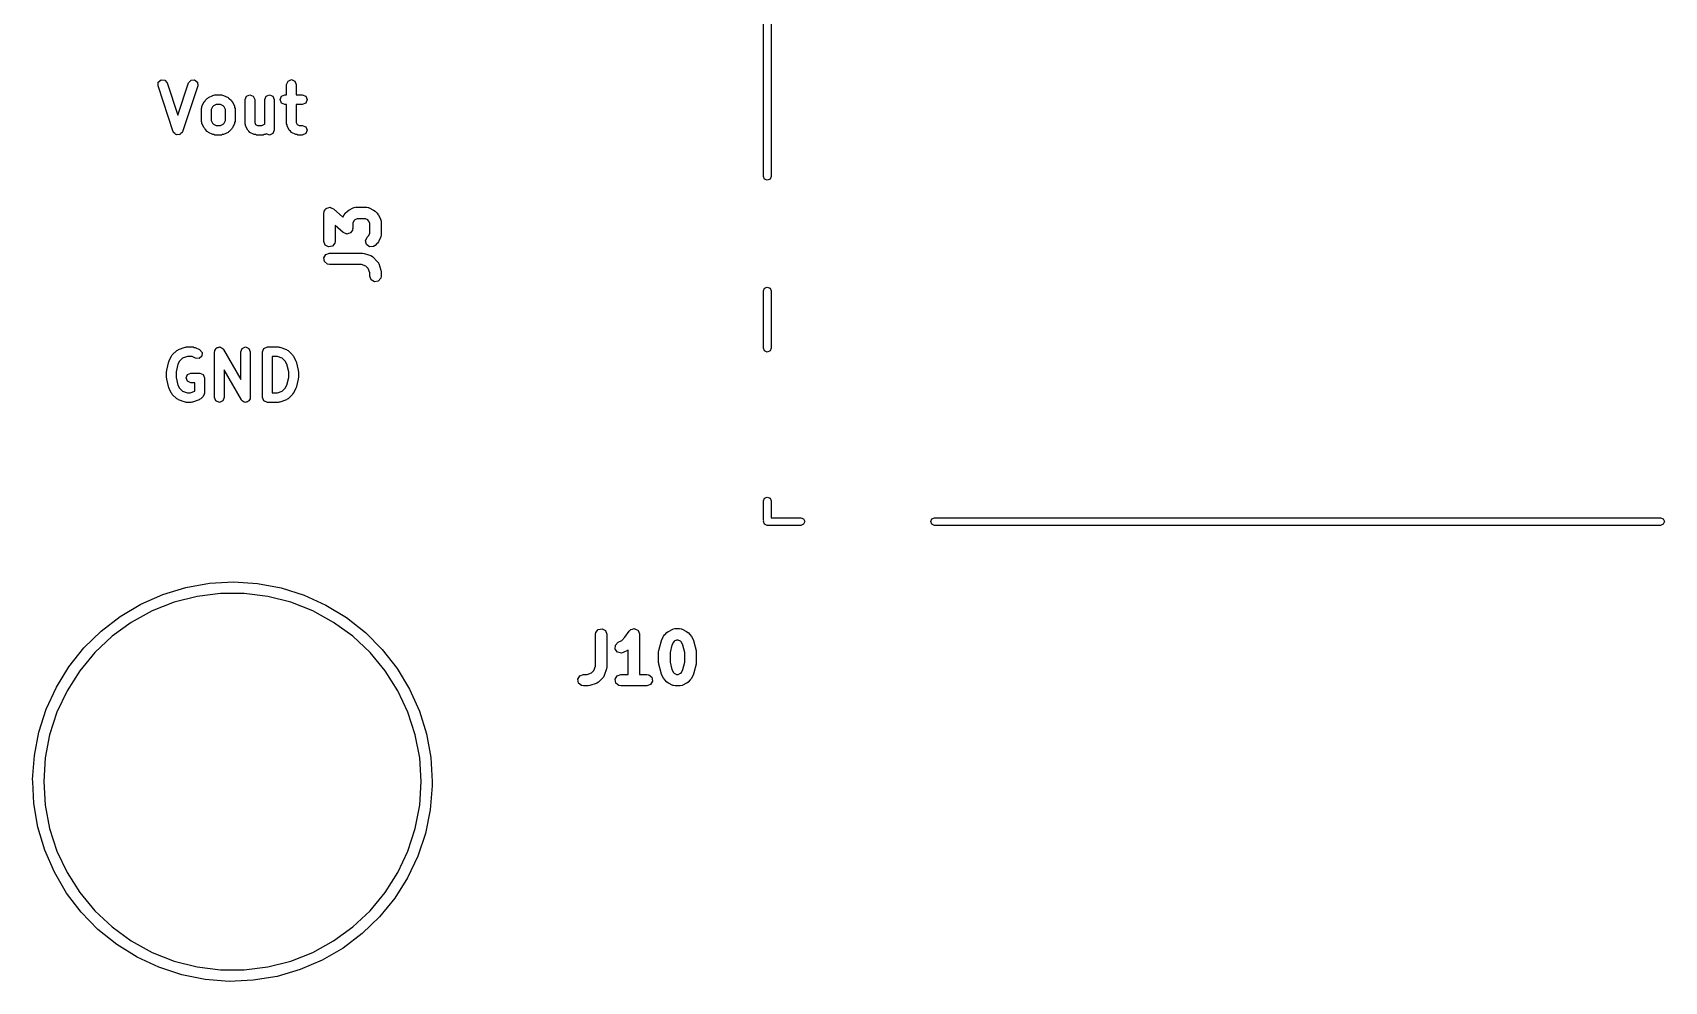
# Model space of a CAD drawing. Extents: x 83.4 to 116.6, y -116.6 to -83.4.
# Drawn here: x 83.39 to 104.74, y -116.61 to -104.19 of the extents above; entities that cross this region are included whole.
import ezdxf

# ---------------------------------------------------------------- set-up
doc = ezdxf.new("R2010")
doc.units = 0
doc.layers.add('BLACK', color=7, linetype='CONTINUOUS')

msp = doc.modelspace()

# ---------------------------------------------------------------- linework, layer by layer
at = {"layer": 'BLACK', "linetype": 'CONTINUOUS'}
for p, q in [((92.95, -106.075), (92.95, -94.075)), ((93.05, -94.075), (93.05, -106.075)), ((85.0264, -104.891), (85.0298, -104.843)), ((85.0298, -104.843), (85.066, -104.812)), ((85.066, -104.812), (85.1137, -104.816)), ((85.1137, -104.816), (85.145, -104.852)), ((85.145, -104.852), (85.2857, -105.274)), ((85.2857, -105.274), (85.4264, -104.852)), ((85.4264, -104.852), (85.4578, -104.816)), ((85.4578, -104.816), (85.5055, -104.812)), ((85.5055, -104.812), (85.5416, -104.843)), ((85.5416, -104.843), (85.545, -104.891)), ((86.7089, -104.871), (86.7272, -104.827)), ((86.7272, -104.827), (86.7714, -104.809)), ((86.7714, -104.809), (86.8156, -104.827)), ((86.8156, -104.827), (86.8339, -104.871)), ((85.2264, -105.491), (85.0264, -104.891)), ((85.545, -104.891), (85.345, -105.491)), ((85.6415, -105.084), (85.6701, -105.056)), ((85.6701, -105.056), (85.6796, -105.052)), ((85.6796, -105.052), (85.6863, -105.044)), ((85.6863, -105.044), (85.7435, -105.016)), ((85.7435, -105.016), (85.758, -105.014)), ((85.758, -105.014), (85.7714, -105.009)), ((85.7714, -105.009), (85.8571, -105.009)), ((85.8571, -105.009), (85.8706, -105.014)), ((85.8706, -105.014), (85.8851, -105.016)), ((85.8851, -105.016), (85.9422, -105.044)), ((85.9422, -105.044), (85.949, -105.052)), ((85.949, -105.052), (85.9585, -105.056)), ((85.9585, -105.056), (85.987, -105.084)), ((86.1661, -105.071), (86.1844, -105.027)), ((86.1844, -105.027), (86.2286, -105.009)), ((86.2286, -105.009), (86.2728, -105.027)), ((86.2728, -105.027), (86.2911, -105.071)), ((86.4232, -105.071), (86.4415, -105.027)), ((86.4415, -105.027), (86.4857, -105.009)), ((86.4857, -105.009), (86.5299, -105.027)), ((86.5299, -105.027), (86.5482, -105.071)), ((86.6232, -105.071), (86.6415, -105.027)), ((86.6415, -105.027), (86.6857, -105.009)), ((86.6857, -105.009), (86.7089, -105.009)), ((86.7089, -105.009), (86.7089, -104.871)), ((86.8339, -104.871), (86.8339, -105.009)), ((86.8339, -105.009), (86.9143, -105.009)), ((86.9143, -105.009), (86.9585, -105.027)), ((86.9585, -105.027), (86.9768, -105.071)), ((85.5946, -105.186), (85.6002, -105.172)), ((85.5946, -105.357), (85.5946, -105.186)), ((85.6002, -105.172), (85.6012, -105.158)), ((85.6012, -105.158), (85.6298, -105.101)), ((85.6298, -105.101), (85.6376, -105.094)), ((85.6376, -105.094), (85.6415, -105.084)), ((85.7371, -105.166), (85.7196, -105.2)), ((85.7196, -105.2), (85.7196, -105.342)), ((85.7513, -105.151), (85.7371, -105.166)), ((85.7862, -105.134), (85.7513, -105.151)), ((85.8424, -105.134), (85.7862, -105.134)), ((85.8773, -105.151), (85.8424, -105.134)), ((85.8915, -105.166), (85.8773, -105.151)), ((85.9089, -105.2), (85.8915, -105.166)), ((85.9089, -105.342), (85.9089, -105.2)), ((85.987, -105.084), (85.991, -105.094)), ((85.991, -105.094), (85.9988, -105.101)), ((85.9988, -105.101), (86.0273, -105.158)), ((86.0273, -105.158), (86.0284, -105.172)), ((86.0284, -105.172), (86.0339, -105.186)), ((86.0339, -105.186), (86.0339, -105.357)), ((86.1661, -105.386), (86.1661, -105.071)), ((86.2911, -105.071), (86.2911, -105.371)), ((86.4232, -105.388), (86.4232, -105.071)), ((86.5482, -105.071), (86.5482, -105.471)), ((86.6415, -105.116), (86.6232, -105.071)), ((86.6857, -105.134), (86.6415, -105.116)), ((86.7089, -105.134), (86.6857, -105.134)), ((86.7089, -105.386), (86.7089, -105.134)), ((86.9143, -105.134), (86.8339, -105.134)), ((86.8339, -105.134), (86.8339, -105.371)), ((86.9585, -105.116), (86.9143, -105.134)), ((86.9768, -105.071), (86.9585, -105.116)), ((85.2295, -105.495), (85.2264, -105.491)), ((85.345, -105.491), (85.3419, -105.495)), ((85.6002, -105.371), (85.5946, -105.357)), ((85.6012, -105.385), (85.6002, -105.371)), ((85.6298, -105.442), (85.6012, -105.385)), ((85.6376, -105.449), (85.6298, -105.442)), ((85.6415, -105.458), (85.6376, -105.449)), ((85.6701, -105.487), (85.6415, -105.458)), ((85.6796, -105.491), (85.6701, -105.487)), ((85.6863, -105.499), (85.6796, -105.491)), ((85.7196, -105.342), (85.7371, -105.377)), ((85.7371, -105.377), (85.7513, -105.391)), ((85.7513, -105.391), (85.7862, -105.409)), ((85.7862, -105.409), (85.8424, -105.409)), ((85.8424, -105.409), (85.8773, -105.391)), ((85.8773, -105.391), (85.8915, -105.377)), ((85.8915, -105.377), (85.9089, -105.342)), ((85.949, -105.491), (85.9422, -105.499)), ((85.9585, -105.487), (85.949, -105.491)), ((85.9871, -105.458), (85.9585, -105.487)), ((85.991, -105.449), (85.9871, -105.458)), ((85.9988, -105.442), (85.991, -105.449)), ((86.0273, -105.385), (85.9988, -105.442)), ((86.0284, -105.371), (86.0273, -105.385)), ((86.0339, -105.357), (86.0284, -105.371)), ((86.1716, -105.399), (86.1661, -105.386)), ((86.1727, -105.414), (86.1716, -105.399)), ((86.2012, -105.471), (86.1727, -105.414)), ((86.2162, -105.484), (86.2012, -105.471)), ((86.2292, -105.499), (86.2162, -105.484)), ((86.2911, -105.371), (86.3037, -105.396)), ((86.3037, -105.396), (86.329, -105.409)), ((86.329, -105.409), (86.3852, -105.409)), ((86.3852, -105.409), (86.4201, -105.391)), ((86.4201, -105.391), (86.4232, -105.388)), ((86.5482, -105.471), (86.5299, -105.516)), ((86.7145, -105.399), (86.7089, -105.386)), ((86.7155, -105.414), (86.7145, -105.399)), ((86.7441, -105.471), (86.7155, -105.414)), ((86.7591, -105.484), (86.7441, -105.471)), ((86.772, -105.499), (86.7591, -105.484)), ((86.8339, -105.371), (86.8466, -105.396)), ((86.8466, -105.396), (86.8719, -105.409)), ((86.8719, -105.409), (86.9143, -105.409)), ((86.9143, -105.409), (86.9585, -105.427)), ((86.9585, -105.427), (86.9768, -105.471)), ((86.9768, -105.471), (86.9585, -105.516)), ((85.2298, -105.499), (85.2295, -105.495)), ((85.2448, -105.512), (85.2298, -105.499)), ((85.2578, -105.527), (85.2448, -105.512)), ((85.2624, -105.528), (85.2578, -105.527)), ((85.2659, -105.531), (85.2624, -105.528)), ((85.2857, -105.529), (85.2659, -105.531)), ((85.3055, -105.531), (85.2857, -105.529)), ((85.309, -105.528), (85.3055, -105.531)), ((85.3137, -105.527), (85.309, -105.528)), ((85.3266, -105.512), (85.3137, -105.527)), ((85.3416, -105.499), (85.3266, -105.512)), ((85.3419, -105.495), (85.3416, -105.499)), ((85.7435, -105.527), (85.6863, -105.499)), ((85.758, -105.528), (85.7435, -105.527)), ((85.7714, -105.534), (85.758, -105.528)), ((85.8571, -105.534), (85.7714, -105.534)), ((85.8706, -105.528), (85.8571, -105.534)), ((85.8851, -105.527), (85.8706, -105.528)), ((85.9422, -105.499), (85.8851, -105.527)), ((86.2863, -105.527), (86.2292, -105.499)), ((86.3008, -105.528), (86.2863, -105.527)), ((86.3143, -105.534), (86.3008, -105.528)), ((86.4, -105.534), (86.3143, -105.534)), ((86.4134, -105.528), (86.4, -105.534)), ((86.428, -105.527), (86.4134, -105.528)), ((86.4469, -105.518), (86.428, -105.527)), ((86.4857, -105.534), (86.4469, -105.518)), ((86.5299, -105.516), (86.4857, -105.534)), ((86.8292, -105.527), (86.772, -105.499)), ((86.8437, -105.528), (86.8292, -105.527)), ((86.8571, -105.534), (86.8437, -105.528)), ((86.9143, -105.534), (86.8571, -105.534)), ((86.9585, -105.516), (86.9143, -105.534)), ((92.9646, -106.11), (92.95, -106.075)), ((93, -106.125), (92.9646, -106.11)), ((93.0354, -106.11), (93, -106.125)), ((93.05, -106.075), (93.0354, -106.11)), ((87.1964, -106.555), (87.1984, -106.544)), ((87.1964, -106.926), (87.1964, -106.555)), ((87.1979, -106.54), (87.1995, -106.538)), ((87.1984, -106.544), (87.1979, -106.54)), ((87.1995, -106.538), (87.201, -106.529)), ((87.201, -106.529), (87.2139, -106.514)), ((87.2139, -106.514), (87.2244, -106.497)), ((87.2244, -106.497), (87.2301, -106.495)), ((87.2301, -106.495), (87.2339, -106.49)), ((87.2339, -106.49), (87.2538, -106.487)), ((87.2538, -106.487), (87.273, -106.48)), ((87.273, -106.48), (87.2786, -106.482)), ((87.2786, -106.482), (87.2845, -106.481)), ((87.2845, -106.481), (87.302, -106.491)), ((87.302, -106.491), (87.3208, -106.499)), ((87.3208, -106.499), (87.4465, -106.609)), ((87.4748, -106.561), (87.4755, -106.559)), ((87.4755, -106.559), (87.5041, -106.531)), ((87.5041, -106.531), (87.5225, -106.518)), ((87.5225, -106.518), (87.5236, -106.516)), ((87.5236, -106.516), (87.5807, -106.488)), ((87.5807, -106.488), (87.6057, -106.48)), ((87.6057, -106.48), (87.6101, -106.482)), ((87.6101, -106.482), (87.6143, -106.48)), ((87.6143, -106.48), (87.7571, -106.48)), ((87.7571, -106.48), (87.7828, -106.485)), ((87.7828, -106.485), (87.7862, -106.487)), ((87.7862, -106.487), (87.7907, -106.488)), ((87.7907, -106.488), (87.8478, -106.516)), ((87.8478, -106.516), (87.8658, -106.53)), ((87.8658, -106.53), (87.8673, -106.531)), ((87.8673, -106.531), (87.8959, -106.559)), ((87.8959, -106.559), (87.9088, -106.577)), ((87.4506, -106.811), (87.3464, -106.72)), ((87.3464, -106.72), (87.3464, -106.926)), ((87.4465, -106.609), (87.4615, -106.579)), ((87.4615, -106.579), (87.4748, -106.561)), ((87.572, -106.772), (87.5705, -106.781)), ((87.5736, -106.77), (87.572, -106.772)), ((87.575, -106.755), (87.573, -106.766)), ((87.573, -106.766), (87.5736, -106.77)), ((87.5902, -106.657), (87.575, -106.687)), ((87.575, -106.687), (87.575, -106.755)), ((87.6016, -106.645), (87.5902, -106.657)), ((87.632, -106.63), (87.6016, -106.645)), ((87.7394, -106.63), (87.632, -106.63)), ((87.7699, -106.645), (87.7394, -106.63)), ((87.7812, -106.657), (87.7699, -106.645)), ((87.7964, -106.687), (87.7812, -106.657)), ((87.7964, -106.823), (87.7964, -106.687)), ((87.9088, -106.577), (87.9099, -106.579)), ((87.9099, -106.579), (87.9385, -106.636)), ((87.9385, -106.636), (87.9459, -106.661)), ((87.9459, -106.661), (87.9449, -106.665)), ((87.9449, -106.665), (87.9464, -106.669)), ((87.9464, -106.669), (87.9464, -106.841)), ((87.214, -106.975), (87.1964, -106.926)), ((87.2584, -107), (87.214, -106.975)), ((87.3419, -106.952), (87.3089, -106.991)), ((87.3464, -106.926), (87.3419, -106.952)), ((87.4695, -106.819), (87.4506, -106.811)), ((87.487, -106.829), (87.4695, -106.819)), ((87.4929, -106.828), (87.487, -106.829)), ((87.4984, -106.83), (87.4929, -106.828)), ((87.5176, -106.823), (87.4984, -106.83)), ((87.5375, -106.82), (87.5176, -106.823)), ((87.5413, -106.815), (87.5375, -106.82)), ((87.547, -106.813), (87.5413, -106.815)), ((87.5575, -106.796), (87.547, -106.813)), ((87.5705, -106.781), (87.5575, -106.796)), ((87.7396, -106.92), (87.7613, -106.873)), ((87.7528, -106.969), (87.7396, -106.92)), ((87.7949, -106.999), (87.7528, -106.969)), ((87.7613, -106.873), (87.7812, -106.853)), ((87.7812, -106.853), (87.7964, -106.823)), ((87.8673, -106.979), (87.846, -106.994)), ((87.8959, -106.951), (87.8673, -106.979)), ((87.8966, -106.949), (87.8959, -106.951)), ((87.9099, -106.931), (87.8966, -106.949)), ((87.9385, -106.874), (87.9099, -106.931)), ((87.939, -106.87), (87.9385, -106.874)), ((87.9419, -106.866), (87.939, -106.87)), ((87.9464, -106.841), (87.9419, -106.866)), ((87.1976, -107.142), (87.2232, -107.098)), ((87.2065, -107.192), (87.1976, -107.142)), ((87.2458, -107.225), (87.2065, -107.192)), ((87.2232, -107.098), (87.2714, -107.08)), ((87.3089, -106.991), (87.2584, -107)), ((87.2714, -107.08), (87.7, -107.08)), ((87.7, -107.08), (87.7221, -107.084)), ((87.7221, -107.084), (87.7237, -107.084)), ((87.7237, -107.084), (87.8094, -107.112)), ((87.846, -106.994), (87.7949, -106.999)), ((87.8094, -107.112), (87.8323, -107.125)), ((87.8323, -107.125), (87.8347, -107.129)), ((87.8347, -107.129), (87.8387, -107.131)), ((87.8387, -107.131), (87.8959, -107.188)), ((87.8959, -107.188), (87.9108, -107.209)), ((87.2714, -107.23), (87.2458, -107.225)), ((87.6878, -107.23), (87.2714, -107.23)), ((87.7452, -107.249), (87.6878, -107.23)), ((87.7773, -107.281), (87.7452, -107.249)), ((87.7964, -107.339), (87.7773, -107.281)), ((87.7964, -107.384), (87.7964, -107.339)), ((87.814, -107.432), (87.7964, -107.384)), ((87.9419, -107.409), (87.9089, -107.449)), ((87.9108, -107.209), (87.9112, -107.213)), ((87.9112, -107.213), (87.914, -107.217)), ((87.914, -107.217), (87.9426, -107.303)), ((87.9464, -107.384), (87.9419, -107.409)), ((87.9426, -107.303), (87.9459, -107.325)), ((87.9459, -107.325), (87.9464, -107.326)), ((87.9464, -107.326), (87.9464, -107.384)), ((87.8584, -107.457), (87.814, -107.432)), ((87.9089, -107.449), (87.8584, -107.457)), ((92.95, -107.575), (92.9646, -107.54)), ((92.95, -108.325), (92.95, -107.575)), ((92.9646, -107.54), (93, -107.525)), ((93, -107.525), (93.0354, -107.54)), ((93.0354, -107.54), (93.05, -107.575)), ((93.05, -107.575), (93.05, -108.325)), ((85.1727, -108.486), (85.2012, -108.429)), ((85.2012, -108.429), (85.209, -108.422)), ((85.209, -108.422), (85.2129, -108.413)), ((85.2129, -108.413), (85.2701, -108.356)), ((85.2701, -108.356), (85.2835, -108.35)), ((85.2835, -108.35), (85.2945, -108.341)), ((85.2945, -108.341), (85.3802, -108.312)), ((85.348, -108.455), (85.3085, -108.494)), ((85.4101, -108.434), (85.348, -108.455)), ((85.3802, -108.312), (85.3905, -108.313)), ((85.3905, -108.313), (85.4, -108.309)), ((85.4, -108.309), (85.4857, -108.309)), ((85.471, -108.434), (85.4101, -108.434)), ((85.5149, -108.456), (85.471, -108.434)), ((85.4857, -108.309), (85.4992, -108.314)), ((85.4992, -108.314), (85.5137, -108.316)), ((85.5137, -108.316), (85.5708, -108.344)), ((85.5626, -108.459), (85.5149, -108.456)), ((85.5988, -108.428), (85.5626, -108.459)), ((85.5708, -108.344), (85.6021, -108.38)), ((85.6021, -108.38), (85.5988, -108.428)), ((85.7661, -108.371), (85.7694, -108.363)), ((85.7661, -108.971), (85.7661, -108.371)), ((85.7683, -108.355), (85.7782, -108.342)), ((85.7694, -108.363), (85.7683, -108.355)), ((85.7782, -108.342), (85.7844, -108.327)), ((85.7844, -108.327), (85.7923, -108.324)), ((85.7923, -108.324), (85.7976, -108.317)), ((85.7976, -108.317), (85.8136, -108.315)), ((85.8136, -108.315), (85.8286, -108.309)), ((85.8286, -108.309), (85.8365, -108.312)), ((85.8365, -108.312), (85.845, -108.311)), ((85.845, -108.311), (85.8578, -108.321)), ((85.8578, -108.321), (85.8728, -108.327)), ((85.8728, -108.327), (85.876, -108.335)), ((85.876, -108.335), (85.8828, -108.34)), ((85.8828, -108.34), (86.1089, -108.736)), ((86.1089, -108.371), (86.1272, -108.327)), ((86.1089, -108.736), (86.1089, -108.371)), ((86.1272, -108.327), (86.1714, -108.309)), ((86.1714, -108.309), (86.2156, -108.327)), ((86.2156, -108.327), (86.2339, -108.371)), ((86.2339, -108.371), (86.2339, -108.971)), ((86.3946, -108.371), (86.4129, -108.327)), ((86.3946, -108.971), (86.3946, -108.371)), ((86.4129, -108.327), (86.4571, -108.309)), ((86.4571, -108.309), (86.6, -108.309)), ((86.5196, -108.434), (86.5196, -108.909)), ((86.5899, -108.434), (86.5196, -108.434)), ((86.652, -108.455), (86.5899, -108.434)), ((86.6, -108.309), (86.6095, -108.313)), ((86.6095, -108.313), (86.6198, -108.312)), ((86.6198, -108.312), (86.7055, -108.341)), ((86.6915, -108.494), (86.652, -108.455)), ((86.7055, -108.341), (86.7165, -108.35)), ((86.7165, -108.35), (86.7299, -108.356)), ((86.7299, -108.356), (86.7871, -108.413)), ((86.7871, -108.413), (86.791, -108.422)), ((86.791, -108.422), (86.7988, -108.429)), ((86.7988, -108.429), (86.8273, -108.486)), ((92.9646, -108.36), (92.95, -108.325)), ((93, -108.375), (92.9646, -108.36)), ((93.0354, -108.36), (93, -108.375)), ((93.05, -108.325), (93.0354, -108.36)), ((85.1375, -108.629), (85.1405, -108.621)), ((85.1375, -108.714), (85.1375, -108.629)), ((85.1394, -108.613), (85.1679, -108.499)), ((85.1405, -108.621), (85.1394, -108.613)), ((85.1679, -108.499), (85.1722, -108.493)), ((85.1722, -108.493), (85.1727, -108.486)), ((85.2875, -108.536), (85.2625, -108.636)), ((85.2625, -108.636), (85.2625, -108.707)), ((85.3085, -108.494), (85.2875, -108.536)), ((85.3946, -108.714), (85.4129, -108.67)), ((85.4129, -108.67), (85.4571, -108.652)), ((85.4571, -108.652), (85.5714, -108.652)), ((85.5714, -108.652), (85.6156, -108.67)), ((85.6156, -108.67), (85.6339, -108.714)), ((86.1172, -109.002), (85.8911, -108.607)), ((85.8911, -108.607), (85.8911, -108.971)), ((86.7125, -108.536), (86.6915, -108.494)), ((86.7375, -108.636), (86.7125, -108.536)), ((86.7375, -108.707), (86.7375, -108.636)), ((86.8273, -108.486), (86.8278, -108.493)), ((86.8278, -108.493), (86.8321, -108.499)), ((86.8321, -108.499), (86.8606, -108.613)), ((86.8606, -108.613), (86.8595, -108.621)), ((86.8595, -108.621), (86.8625, -108.629)), ((86.8625, -108.629), (86.8625, -108.714)), ((85.1405, -108.722), (85.1375, -108.714)), ((85.1394, -108.729), (85.1405, -108.722)), ((85.1679, -108.844), (85.1394, -108.729)), ((85.1722, -108.849), (85.1679, -108.844)), ((85.1727, -108.857), (85.1722, -108.849)), ((85.2012, -108.914), (85.1727, -108.857)), ((85.2625, -108.707), (85.2875, -108.807)), ((85.2875, -108.807), (85.3085, -108.849)), ((85.3085, -108.849), (85.348, -108.888)), ((85.348, -108.888), (85.4101, -108.909)), ((85.4129, -108.758), (85.3946, -108.714)), ((85.4101, -108.909), (85.447, -108.909)), ((85.4571, -108.777), (85.4129, -108.758)), ((85.447, -108.909), (85.5089, -108.888)), ((85.5089, -108.777), (85.4571, -108.777)), ((85.5089, -108.888), (85.5089, -108.777)), ((85.6339, -108.714), (85.6339, -108.914)), ((86.5196, -108.909), (86.5899, -108.909)), ((86.5899, -108.909), (86.652, -108.888)), ((86.652, -108.888), (86.6915, -108.849)), ((86.6915, -108.849), (86.7125, -108.807)), ((86.7125, -108.807), (86.7375, -108.707)), ((86.8273, -108.857), (86.7988, -108.914)), ((86.8278, -108.849), (86.8273, -108.857)), ((86.8321, -108.844), (86.8278, -108.849)), ((86.8606, -108.729), (86.8321, -108.844)), ((86.8625, -108.714), (86.8595, -108.722)), ((86.8595, -108.722), (86.8606, -108.729)), ((85.209, -108.92), (85.2012, -108.914)), ((85.2129, -108.93), (85.209, -108.92)), ((85.2701, -108.987), (85.2129, -108.93)), ((85.2835, -108.993), (85.2701, -108.987)), ((85.2945, -109.002), (85.2835, -108.993)), ((85.3802, -109.031), (85.2945, -109.002)), ((85.3905, -109.03), (85.3802, -109.031)), ((85.4, -109.034), (85.3905, -109.03)), ((85.4571, -109.034), (85.4, -109.034)), ((85.4666, -109.03), (85.4571, -109.034)), ((85.4769, -109.031), (85.4666, -109.03)), ((85.5626, -109.002), (85.4769, -109.031)), ((85.5736, -108.993), (85.5626, -109.002)), ((85.5871, -108.987), (85.5736, -108.993)), ((85.6156, -108.958), (85.5871, -108.987)), ((85.6286, -108.927), (85.6156, -108.958)), ((85.6339, -108.914), (85.6286, -108.927)), ((85.7844, -109.016), (85.7661, -108.971)), ((85.8286, -109.034), (85.7844, -109.016)), ((85.8728, -109.016), (85.8286, -109.034)), ((85.8911, -108.971), (85.8728, -109.016)), ((86.1239, -109.008), (86.1172, -109.002)), ((86.1272, -109.016), (86.1239, -109.008)), ((86.1422, -109.022), (86.1272, -109.016)), ((86.155, -109.032), (86.1422, -109.022)), ((86.1635, -109.031), (86.155, -109.032)), ((86.1714, -109.034), (86.1635, -109.031)), ((86.1864, -109.028), (86.1714, -109.034)), ((86.2024, -109.026), (86.1864, -109.028)), ((86.2077, -109.019), (86.2024, -109.026)), ((86.2156, -109.016), (86.2077, -109.019)), ((86.2218, -109.001), (86.2156, -109.016)), ((86.2317, -108.988), (86.2218, -109.001)), ((86.2339, -108.971), (86.2306, -108.979)), ((86.2306, -108.979), (86.2317, -108.988)), ((86.4129, -109.016), (86.3946, -108.971)), ((86.4571, -109.034), (86.4129, -109.016)), ((86.6, -109.034), (86.4571, -109.034)), ((86.6095, -109.03), (86.6, -109.034)), ((86.6198, -109.031), (86.6095, -109.03)), ((86.7055, -109.002), (86.6198, -109.031)), ((86.7165, -108.993), (86.7055, -109.002)), ((86.7299, -108.987), (86.7165, -108.993)), ((86.7871, -108.93), (86.7299, -108.987)), ((86.791, -108.92), (86.7871, -108.93)), ((86.7988, -108.914), (86.791, -108.92)), ((92.95, -110.325), (92.9646, -110.29)), ((92.95, -110.575), (92.95, -110.325)), ((92.9646, -110.29), (93, -110.275)), ((93, -110.275), (93.0354, -110.29)), ((93.0354, -110.29), (93.05, -110.325)), ((93.05, -110.325), (93.05, -110.545)), ((92.9541, -110.585), (92.95, -110.575)), ((92.95, -110.595), (92.9541, -110.585)), ((92.9646, -110.63), (92.95, -110.595)), ((93.05, -110.545), (93.44, -110.545)), ((93.44, -110.545), (93.4754, -110.56)), ((93.4754, -110.56), (93.49, -110.595)), ((93.49, -110.595), (93.4754, -110.63)), ((95.14, -110.595), (95.1546, -110.56)), ((95.1546, -110.63), (95.14, -110.595)), ((95.1546, -110.56), (95.19, -110.545)), ((95.19, -110.545), (104.69, -110.545)), ((104.69, -110.545), (104.725, -110.56)), ((104.725, -110.56), (104.74, -110.595)), ((104.74, -110.595), (104.725, -110.63)), ((93, -110.645), (92.9646, -110.63)), ((93.44, -110.645), (93, -110.645)), ((93.4754, -110.63), (93.44, -110.645)), ((95.19, -110.645), (95.1546, -110.63)), ((104.69, -110.645), (95.19, -110.645)), ((104.725, -110.63), (104.69, -110.645)), ((85.0885, -111.549), (85.3895, -111.457)), ((85.3895, -111.457), (85.6994, -111.402)), ((85.6994, -111.402), (86.0137, -111.385)), ((86.0137, -111.385), (86.3277, -111.406)), ((86.3277, -111.406), (86.6371, -111.464)), ((86.6371, -111.464), (86.9371, -111.559)), ((84.5302, -111.837), (84.8006, -111.676)), ((84.8006, -111.676), (85.0885, -111.549)), ((85.2368, -111.651), (84.9484, -111.765)), ((85.5372, -111.574), (85.2368, -111.651)), ((85.8449, -111.535), (85.5372, -111.574)), ((86.1551, -111.535), (85.8449, -111.535)), ((86.4628, -111.574), (86.1551, -111.535)), ((86.7632, -111.651), (86.4628, -111.574)), ((87.0516, -111.765), (86.7632, -111.651)), ((86.9371, -111.559), (87.2236, -111.689)), ((84.281, -112.029), (84.5302, -111.837)), ((84.9484, -111.765), (84.6766, -111.915)), ((87.3234, -111.915), (87.0516, -111.765)), ((87.2236, -111.689), (87.4924, -111.853)), ((87.4924, -111.853), (87.7396, -112.048)), ((84.0567, -112.25), (84.281, -112.029)), ((84.4256, -112.097), (84.1995, -112.309)), ((84.6766, -111.915), (84.4256, -112.097)), ((87.5744, -112.097), (87.3234, -111.915)), ((87.8005, -112.309), (87.5744, -112.097)), ((87.7396, -112.048), (87.9615, -112.271)), ((90.7493, -112.071), (90.7538, -112.046)), ((90.7493, -112.488), (90.7493, -112.071)), ((90.7538, -112.046), (90.7868, -112.006)), ((90.7868, -112.006), (90.8373, -111.998)), ((90.8373, -111.998), (90.8817, -112.023)), ((90.8817, -112.023), (90.8993, -112.071)), ((90.8993, -112.071), (90.8993, -112.5)), ((91.0941, -112.153), (91.1374, -112.109)), ((91.1374, -112.109), (91.1905, -112.03)), ((91.1905, -112.03), (91.2084, -112.011)), ((91.2084, -112.011), (91.2126, -112.01)), ((91.2126, -112.01), (91.2154, -112.006)), ((91.2154, -112.006), (91.2368, -112.003)), ((91.2368, -112.003), (91.2577, -111.997)), ((91.2577, -111.997), (91.2616, -111.998)), ((91.2616, -111.998), (91.2659, -111.998)), ((91.2659, -111.998), (91.2847, -112.008)), ((91.2847, -112.008), (91.3047, -112.017)), ((91.3047, -112.017), (91.3066, -112.021)), ((91.3066, -112.021), (91.3103, -112.023)), ((91.3103, -112.023), (91.3178, -112.044)), ((91.3178, -112.044), (91.3274, -112.063)), ((91.3274, -112.063), (91.3264, -112.067)), ((91.3264, -112.067), (91.3279, -112.071)), ((91.3279, -112.071), (91.3279, -112.596)), ((91.6143, -112.152), (91.6429, -112.095)), ((91.6429, -112.095), (91.6563, -112.077)), ((91.6563, -112.077), (91.657, -112.076)), ((91.657, -112.076), (91.6855, -112.047)), ((91.6855, -112.047), (91.7039, -112.034)), ((91.7039, -112.034), (91.705, -112.033)), ((91.705, -112.033), (91.7622, -112.004)), ((91.7622, -112.004), (91.7871, -111.997)), ((91.7871, -111.997), (91.7915, -111.998)), ((91.7915, -111.998), (91.7957, -111.996)), ((91.7957, -111.996), (91.8529, -111.996)), ((91.8529, -111.996), (91.8785, -112.001)), ((91.8785, -112.001), (91.8819, -112.004)), ((91.8819, -112.004), (91.8864, -112.004)), ((91.8864, -112.004), (91.9435, -112.033)), ((91.9435, -112.033), (91.9615, -112.046)), ((91.9615, -112.046), (91.963, -112.047)), ((91.963, -112.047), (91.9916, -112.076)), ((91.9916, -112.076), (92.0045, -112.094)), ((92.0045, -112.094), (92.0057, -112.095)), ((92.0057, -112.095), (92.0342, -112.152)), ((83.8605, -112.496), (84.0567, -112.25)), ((84.1995, -112.309), (84.0018, -112.548)), ((87.9982, -112.548), (87.8005, -112.309)), ((87.9615, -112.271), (88.1551, -112.519)), ((91.0095, -112.264), (91.0126, -112.213)), ((91.0401, -112.305), (91.0095, -112.264)), ((91.0126, -112.213), (91.0479, -112.176)), ((91.09, -112.317), (91.0401, -112.305)), ((91.0479, -112.176), (91.0941, -112.153)), ((91.115, -112.31), (91.09, -112.317)), ((91.1721, -112.281), (91.115, -112.31)), ((91.1732, -112.28), (91.1721, -112.281)), ((91.1779, -112.277), (91.1732, -112.28)), ((91.1779, -112.596), (91.1779, -112.277)), ((91.5779, -112.3), (91.5805, -112.285)), ((91.5779, -112.443), (91.5779, -112.3)), ((91.5801, -112.282), (91.6087, -112.168)), ((91.5805, -112.285), (91.5801, -112.282)), ((91.6087, -112.168), (91.6139, -112.156)), ((91.6139, -112.156), (91.6143, -112.152)), ((91.7522, -112.212), (91.7279, -112.309)), ((91.7279, -112.309), (91.7279, -112.434)), ((91.7716, -112.173), (91.7522, -112.212)), ((91.783, -112.162), (91.7716, -112.173)), ((91.8134, -112.146), (91.783, -112.162)), ((91.8352, -112.146), (91.8134, -112.146)), ((91.8656, -112.162), (91.8352, -112.146)), ((91.8769, -112.173), (91.8656, -112.162)), ((91.8964, -112.212), (91.8769, -112.173)), ((91.9207, -112.309), (91.8964, -112.212)), ((91.9207, -112.434), (91.9207, -112.309)), ((92.0342, -112.152), (92.0379, -112.165)), ((92.0379, -112.165), (92.0399, -112.168)), ((92.0399, -112.168), (92.0685, -112.282)), ((92.0685, -112.282), (92.0695, -112.297)), ((92.0695, -112.297), (92.0707, -112.3)), ((92.0707, -112.3), (92.0707, -112.443)), ((83.6954, -112.764), (83.8605, -112.496)), ((88.1551, -112.519), (88.3174, -112.788)), ((90.7302, -112.545), (90.7493, -112.488)), ((90.8954, -112.524), (90.8669, -112.609)), ((90.8993, -112.5), (90.8954, -112.522)), ((90.8954, -112.522), (90.8954, -112.524)), ((91.579, -112.446), (91.5779, -112.443)), ((91.5801, -112.461), (91.579, -112.446)), ((91.6087, -112.575), (91.5801, -112.461)), ((91.7279, -112.434), (91.7522, -112.531)), ((91.7522, -112.531), (91.7716, -112.57)), ((91.8769, -112.57), (91.8964, -112.531)), ((91.8964, -112.531), (91.9207, -112.434)), ((92.0685, -112.461), (92.0399, -112.575)), ((92.0707, -112.443), (92.0681, -112.458)), ((92.0681, -112.458), (92.0685, -112.461)), ((84.0018, -112.548), (83.8356, -112.81)), ((88.1644, -112.81), (87.9982, -112.548)), ((90.5219, -112.658), (90.5475, -112.614)), ((90.5308, -112.709), (90.5219, -112.658)), ((90.5701, -112.742), (90.5308, -112.709)), ((90.5475, -112.614), (90.5957, -112.596)), ((90.5957, -112.746), (90.5701, -112.742)), ((90.5957, -112.596), (90.6407, -112.596)), ((90.6529, -112.746), (90.5957, -112.746)), ((90.6407, -112.596), (90.6981, -112.577)), ((90.6544, -112.746), (90.6529, -112.746)), ((90.6766, -112.743), (90.6544, -112.746)), ((90.7623, -112.714), (90.6766, -112.743)), ((90.6981, -112.577), (90.7302, -112.545)), ((90.7658, -112.711), (90.7623, -112.714)), ((90.7703, -112.711), (90.7658, -112.711)), ((90.7916, -112.696), (90.7703, -112.711)), ((90.8487, -112.639), (90.7916, -112.696)), ((90.8506, -112.635), (90.8487, -112.639)), ((90.8545, -112.632), (90.8506, -112.635)), ((90.8669, -112.609), (90.8545, -112.632)), ((91.0076, -112.658), (91.0332, -112.614)), ((91.0165, -112.709), (91.0076, -112.658)), ((91.0558, -112.742), (91.0165, -112.709)), ((91.0332, -112.614), (91.0814, -112.596)), ((91.0814, -112.746), (91.0558, -112.742)), ((91.0814, -112.596), (91.1779, -112.596)), ((91.4243, -112.746), (91.0814, -112.746)), ((91.3279, -112.596), (91.4243, -112.596)), ((91.4243, -112.596), (91.4499, -112.601)), ((91.4725, -112.729), (91.4243, -112.746)), ((91.4499, -112.601), (91.4892, -112.634)), ((91.4981, -112.684), (91.4725, -112.729)), ((91.4892, -112.634), (91.4981, -112.684)), ((91.6107, -112.578), (91.6087, -112.575)), ((91.6143, -112.591), (91.6107, -112.578)), ((91.6429, -112.648), (91.6143, -112.591)), ((91.6441, -112.649), (91.6429, -112.648)), ((91.657, -112.667), (91.6441, -112.649)), ((91.6855, -112.696), (91.657, -112.667)), ((91.687, -112.697), (91.6855, -112.696)), ((91.705, -112.71), (91.687, -112.697)), ((91.7622, -112.739), (91.705, -112.71)), ((91.7666, -112.739), (91.7622, -112.739)), ((91.7701, -112.742), (91.7666, -112.739)), ((91.7957, -112.746), (91.7701, -112.742)), ((91.7716, -112.57), (91.783, -112.581)), ((91.783, -112.581), (91.8134, -112.596)), ((91.8529, -112.746), (91.7957, -112.746)), ((91.8134, -112.596), (91.8352, -112.596)), ((91.8352, -112.596), (91.8656, -112.581)), ((91.8571, -112.745), (91.8529, -112.746)), ((91.8614, -112.746), (91.8571, -112.745)), ((91.8864, -112.739), (91.8614, -112.746)), ((91.8656, -112.581), (91.8769, -112.57)), ((91.9435, -112.71), (91.8864, -112.739)), ((91.9447, -112.709), (91.9435, -112.71)), ((91.963, -112.696), (91.9447, -112.709)), ((91.9916, -112.667), (91.963, -112.696)), ((91.9923, -112.666), (91.9916, -112.667)), ((92.0057, -112.648), (91.9923, -112.666)), ((92.0342, -112.591), (92.0057, -112.648)), ((92.0346, -112.587), (92.0342, -112.591)), ((92.0399, -112.575), (92.0346, -112.587)), ((83.5636, -113.05), (83.6954, -112.764)), ((83.8356, -112.81), (83.7036, -113.091)), ((88.2964, -113.091), (88.1644, -112.81)), ((88.3174, -112.788), (88.4462, -113.076)), ((83.4672, -113.35), (83.5636, -113.05)), ((83.7036, -113.091), (83.6077, -113.386)), ((88.3923, -113.386), (88.2964, -113.091)), ((88.4462, -113.076), (88.5395, -113.376)), ((83.4074, -113.659), (83.4672, -113.35)), ((83.6077, -113.386), (83.5496, -113.69)), ((88.4504, -113.69), (88.3923, -113.386)), ((88.5395, -113.376), (88.5961, -113.686)), ((83.3851, -113.973), (83.4074, -113.659)), ((83.5496, -113.69), (83.5301, -114)), ((88.4699, -114), (88.4504, -113.69)), ((88.5961, -113.686), (88.615, -114)), ((83.3865, -114), (83.3851, -113.973)), ((83.4008, -114.287), (83.3865, -114)), ((83.5301, -114), (83.5496, -114.31)), ((88.4504, -114.31), (88.4699, -114)), ((88.615, -114), (88.6144, -114.055)), ((88.6144, -114.055), (88.5889, -114.368)), ((83.4541, -114.597), (83.4008, -114.287)), ((83.5496, -114.31), (83.6077, -114.614)), ((88.3923, -114.614), (88.4504, -114.31)), ((88.5889, -114.368), (88.5259, -114.677)), ((83.5443, -114.899), (83.4541, -114.597)), ((83.6077, -114.614), (83.7036, -114.909)), ((88.2964, -114.909), (88.3923, -114.614)), ((88.5259, -114.677), (88.4263, -114.975)), ((83.67, -115.187), (83.5443, -114.899)), ((83.7036, -114.909), (83.8356, -115.19)), ((88.1644, -115.19), (88.2964, -114.909)), ((88.4263, -114.975), (88.2915, -115.26)), ((83.8295, -115.459), (83.67, -115.187)), ((83.8356, -115.19), (84.0018, -115.452)), ((87.9982, -115.452), (88.1644, -115.19)), ((88.2915, -115.26), (88.1236, -115.526)), ((84.0205, -115.709), (83.8295, -115.459)), ((84.0018, -115.452), (84.1995, -115.691)), ((87.8005, -115.691), (87.9982, -115.452)), ((88.1236, -115.526), (87.9249, -115.77)), ((84.2401, -115.934), (84.0205, -115.709)), ((84.1995, -115.691), (84.4256, -115.903)), ((87.5744, -115.903), (87.8005, -115.691)), ((84.4852, -116.132), (84.2401, -115.934)), ((84.4256, -115.903), (84.6766, -116.085)), ((87.3234, -116.085), (87.5744, -115.903)), ((87.9249, -115.77), (87.6983, -115.988)), ((84.7522, -116.298), (84.4852, -116.132)), ((84.6766, -116.085), (84.9484, -116.235)), ((87.0516, -116.235), (87.3234, -116.085)), ((87.6983, -115.988), (87.4471, -116.178)), ((85.0374, -116.431), (84.7522, -116.298)), ((84.9484, -116.235), (85.2368, -116.349)), ((85.2368, -116.349), (85.5372, -116.426)), ((86.4628, -116.426), (86.7632, -116.349)), ((86.7632, -116.349), (87.0516, -116.235)), ((87.175, -116.336), (86.8858, -116.46)), ((87.4471, -116.178), (87.175, -116.336)), ((85.3364, -116.529), (85.0374, -116.431)), ((85.6451, -116.591), (85.3364, -116.529)), ((85.5372, -116.426), (85.8449, -116.465)), ((85.9589, -116.615), (85.6451, -116.591)), ((85.8449, -116.465), (86.1551, -116.465)), ((86.1551, -116.465), (86.4628, -116.426)), ((86.5838, -116.549), (86.2733, -116.601)), ((86.8858, -116.46), (86.5838, -116.549)), ((86.2733, -116.601), (85.9589, -116.615))]:
    msp.add_line(p, q, dxfattribs=at)

doc.saveas('drawing.dxf')
